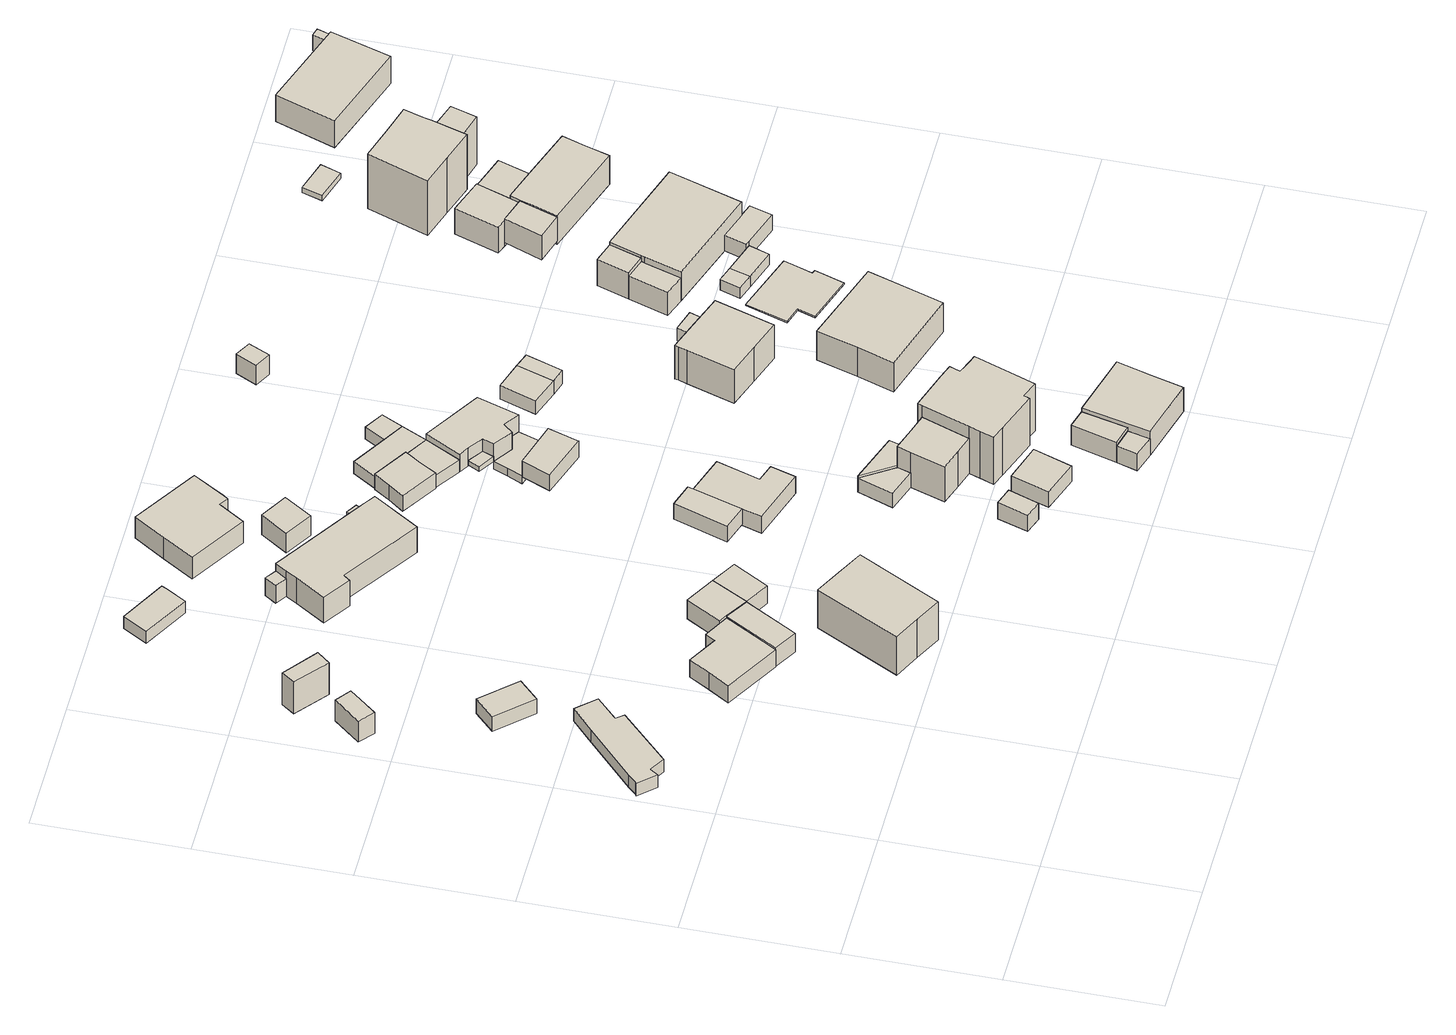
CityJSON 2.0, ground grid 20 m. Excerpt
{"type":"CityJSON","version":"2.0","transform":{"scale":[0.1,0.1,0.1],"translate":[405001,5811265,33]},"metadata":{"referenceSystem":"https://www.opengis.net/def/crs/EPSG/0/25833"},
"CityObjects":{
"building1":{"type":"Building","attributes":{"Gemeindeschluessel":"11000009","BezugspunktDach":"2200","function":"31001_2000","measuredHeight":2.17,"storeysAboveGround":1},"address":[{"country":"Germany","locality":"Berlin","thoroughfareNumber":"1 (1)","thoroughfareName":"Kleingartenstraße"}],"geometry":[{"type":"Solid","lod":"1","boundaries":[[[[0,1,2,3,4,5,6,7,8,9,10]],[[11,12,13,14,15,16,17,18,19,20,21]],[[11,21,10,9]],[[12,11,9,8]],[[13,12,8,7]],[[14,13,7,6]],[[15,14,6,5]],[[16,15,5,4]],[[17,16,4,3]],[[18,17,3,2]],[[19,18,2,1]],[[20,19,1,0]],[[21,20,0,10]]]]}]},
"building2":{"type":"Building","attributes":{"Gemeindeschluessel":"11000009","BezugspunktDach":"2200","function":"51009_1610","measuredHeight":3.55,"storeysAboveGround":0},"address":[{"country":"Germany","locality":"Berlin"}],"geometry":[{"type":"Solid","lod":"1","boundaries":[[[[22,23,24,25]],[[26,27,28,29]],[[26,29,25,24]],[[27,26,24,23]],[[28,27,23,22]],[[29,28,22,25]]]]}]},
"building3":{"type":"Building","attributes":{"Gemeindeschluessel":"11000009","BezugspunktDach":"2200","function":"31001_2000","measuredHeight":2.35,"storeysAboveGround":1},"address":[{"country":"Germany","locality":"Berlin","thoroughfareNumber":"21 (1)","thoroughfareName":"Cedernstraße"}],"geometry":[{"type":"Solid","lod":"1","boundaries":[[[[30,31,32,33]],[[34,35,36,37]],[[34,37,33,32]],[[35,34,32,31]],[[36,35,31,30]],[[37,36,30,33]]]]}]},
"building4":{"type":"Building","attributes":{"Gemeindeschluessel":"11000009","BezugspunktDach":"2200","function":"51009_1610","measuredHeight":5.21,"storeysAboveGround":0},"address":[{"country":"Germany","locality":"Berlin"}],"geometry":[{"type":"Solid","lod":"1","boundaries":[[[[38,39,40,41]],[[42,43,44,45]],[[42,45,41,40]],[[43,42,40,39]],[[44,43,39,38]],[[45,44,38,41]]]]}]},
"building5":{"type":"Building","attributes":{"Gemeindeschluessel":"11000009","BezugspunktDach":"2200","function":"31001_1010","measuredHeight":4.08,"storeysAboveGround":1},"address":[{"country":"Germany","locality":"Berlin","thoroughfareNumber":"2","thoroughfareName":"Kleingartenstraße"}],"geometry":[{"type":"Solid","lod":"1","boundaries":[[[[46,47,48,49,50,51,52,53,54]],[[55,56,57,58,59,60,61,62,63]],[[55,63,54,53]],[[56,55,53,52]],[[57,56,52,51]],[[58,57,51,50]],[[59,58,50,49]],[[60,59,49,48]],[[61,60,48,47]],[[62,61,47,46]],[[63,62,46,54]]]]}]},
"building6":{"type":"Building","attributes":{"Gemeindeschluessel":"11000009","BezugspunktDach":"2200","function":"31001_2000","measuredHeight":3.43,"storeysAboveGround":1},"address":[{"country":"Germany","locality":"Berlin","thoroughfareNumber":"2 (1)","thoroughfareName":"Kleingartenstraße"}],"geometry":[{"type":"Solid","lod":"1","boundaries":[[[[64,65,66,67]],[[68,69,70,71]],[[68,71,67,66]],[[69,68,66,65]],[[70,69,65,64]],[[71,70,64,67]]]]}]},
"building7":{"type":"Building","attributes":{"Gemeindeschluessel":"11000009","BezugspunktDach":"2200","function":"31001_1010","measuredHeight":7.97,"storeysAboveGround":1},"address":[{"country":"Germany","locality":"Berlin","thoroughfareNumber":"3","thoroughfareName":"Kleingartenstraße"}],"geometry":[{"type":"Solid","lod":"1","boundaries":[[[[72,73,74,75,76,77]],[[78,79,80,81,82,83]],[[78,83,77,76]],[[79,78,76,75]],[[80,79,75,74]],[[81,80,74,73]],[[82,81,73,72]],[[83,82,72,77]]]]}]},
"building8":{"type":"Building","attributes":{"Gemeindeschluessel":"11000009","BezugspunktDach":"2200","function":"31001_2000","measuredHeight":3.15,"storeysAboveGround":1},"address":[{"country":"Germany","locality":"Berlin","thoroughfareNumber":"2 (2)","thoroughfareName":"Kleingartenstraße"}],"geometry":[{"type":"Solid","lod":"1","boundaries":[[[[84,85,86,87,88]],[[89,90,69,68,91]],[[89,91,88,87]],[[90,89,87,86]],[[69,90,86,85]],[[68,69,85,84]],[[91,68,84,88]]]]}]},
"building9":{"type":"Building","attributes":{"Gemeindeschluessel":"11000009","BezugspunktDach":"2200","function":"31001_2000","measuredHeight":2.97,"storeysAboveGround":1},"address":[{"country":"Germany","locality":"Berlin","thoroughfareNumber":"3 (1)","thoroughfareName":"Kleingartenstraße"}],"geometry":[{"type":"Solid","lod":"1","boundaries":[[[[92,93,86,85]],[[94,95,96,97]],[[94,97,85,86]],[[95,94,86,93]],[[96,95,93,92]],[[97,96,92,85]]]]}]},
"building10":{"type":"Building","attributes":{"Gemeindeschluessel":"11000009","BezugspunktDach":"2200","function":"31001_2000","measuredHeight":2.05,"storeysAboveGround":1},"address":[{"country":"Germany","locality":"Berlin","thoroughfareNumber":"19 (1)","thoroughfareName":"Cedernstraße"}],"geometry":[{"type":"Solid","lod":"1","boundaries":[[[[98,99,100,101,102]],[[103,104,105,106,107]],[[103,107,102,101]],[[104,103,101,100]],[[105,104,100,99]],[[106,105,99,98]],[[107,106,98,102]]]]}]},
"building11":{"type":"Building","attributes":{"Gemeindeschluessel":"11000009","BezugspunktDach":"2200","function":"51009_1610","measuredHeight":3,"storeysAboveGround":0},"address":[{"country":"Germany","locality":"Berlin"}],"geometry":[{"type":"Solid","lod":"1","boundaries":[[[[108,109,110,111]],[[112,113,114,115]],[[112,115,111,110]],[[113,112,110,109]],[[114,113,109,108]],[[115,114,108,111]]]]}]},
"building12":{"type":"Building","attributes":{"Gemeindeschluessel":"11000009","BezugspunktDach":"2200","function":"31001_1010","measuredHeight":5.78,"storeysAboveGround":1},"address":[{"country":"Germany","locality":"Berlin","thoroughfareNumber":"20","thoroughfareName":"Cedernstraße"}],"geometry":[{"type":"Solid","lod":"1","boundaries":[[[[116,117,118,119,120,121,122,123,124,125,126]],[[127,114,113,128,129,130,131,132,133,134,135]],[[127,135,126,125]],[[114,127,125,124]],[[113,114,124,123]],[[128,113,123,122]],[[129,128,122,121]],[[130,129,121,120]],[[131,130,120,119]],[[132,131,119,118]],[[133,132,118,117]],[[134,133,117,116]],[[135,134,116,126]]]]}]},
"building13":{"type":"Building","attributes":{"Gemeindeschluessel":"11000009","BezugspunktDach":"2200","function":"31001_2000","measuredHeight":2.96,"storeysAboveGround":1},"address":[{"country":"Germany","locality":"Berlin","thoroughfareNumber":"5 (2)","thoroughfareName":"Dahlienstraße"}],"geometry":[{"type":"Solid","lod":"1","boundaries":[[[[136,137,138,139,140]],[[141,142,143,144,145]],[[141,145,140,139]],[[142,141,139,138]],[[143,142,138,137]],[[144,143,137,136]],[[145,144,136,140]]]]}]},
"building14":{"type":"Building","attributes":{"Gemeindeschluessel":"11000009","BezugspunktDach":"2200","function":"31001_2000","measuredHeight":2.63,"storeysAboveGround":1},"address":[{"country":"Germany","locality":"Berlin","thoroughfareNumber":"3 (2)","thoroughfareName":"Kleingartenstraße"}],"geometry":[{"type":"Solid","lod":"1","boundaries":[[[[146,147,148,149,150]],[[151,152,153,154,155]],[[151,155,150,149]],[[152,151,149,148]],[[153,152,148,147]],[[154,153,147,146]],[[155,154,146,150]]]]}]},
"building15":{"type":"Building","attributes":{"Gemeindeschluessel":"11000009","BezugspunktDach":"2200","function":"31001_2000","measuredHeight":4.11,"storeysAboveGround":1},"address":[{"country":"Germany","locality":"Berlin","thoroughfareNumber":"19 (2)","thoroughfareName":"Cedernstraße"}],"geometry":[{"type":"Solid","lod":"1","boundaries":[[[[156,157,158,159]],[[160,161,162,163]],[[160,163,159,158]],[[161,160,158,157]],[[162,161,157,156]],[[163,162,156,159]]]]}]},
"building16":{"type":"Building","attributes":{"Gemeindeschluessel":"11000009","BezugspunktDach":"2200","function":"31001_1010","measuredHeight":4.41,"storeysAboveGround":1},"address":[{"country":"Germany","locality":"Berlin","thoroughfareNumber":"19","thoroughfareName":"Cedernstraße"}],"geometry":[{"type":"Solid","lod":"1","boundaries":[[[[164,165,166,167,168,169,170,171]],[[172,173,174,175,176,177,178,179]],[[172,179,171,170]],[[173,172,170,169]],[[174,173,169,168]],[[175,174,168,167]],[[176,175,167,166]],[[177,176,166,165]],[[178,177,165,164]],[[179,178,164,171]]]]}]},
"building17":{"type":"Building","attributes":{"Gemeindeschluessel":"11000009","BezugspunktDach":"2200","function":"51009_1610","measuredHeight":3,"storeysAboveGround":0},"address":[{"country":"Germany","locality":"Berlin"}],"geometry":[{"type":"Solid","lod":"1","boundaries":[[[[180,181,182,183]],[[184,185,186,187]],[[184,187,183,182]],[[185,184,182,181]],[[186,185,181,180]],[[187,186,180,183]]]]}]},
"building18":{"type":"Building","attributes":{"Gemeindeschluessel":"11000009","BezugspunktDach":"2200","function":"31001_2000","measuredHeight":2.84,"storeysAboveGround":1},"address":[{"country":"Germany","locality":"Berlin","thoroughfareNumber":"7 (1)","thoroughfareName":"Dahlienstraße"}],"geometry":[{"type":"Solid","lod":"1","boundaries":[[[[188,189,190,191,147,146,192]],[[193,194,195,196,197,198,199]],[[193,199,192,146]],[[194,193,146,147]],[[195,194,147,191]],[[196,195,191,190]],[[197,196,190,189]],[[198,197,189,188]],[[199,198,188,192]]]]}]},
"building19":{"type":"Building","attributes":{"Gemeindeschluessel":"11000009","BezugspunktDach":"2200","function":"31001_2000","measuredHeight":2.65,"storeysAboveGround":1},"address":[{"country":"Germany","locality":"Berlin","thoroughfareNumber":"5 (1)","thoroughfareName":"Dahlienstraße"}],"geometry":[{"type":"Solid","lod":"1","boundaries":[[[[200,201,202,203]],[[204,205,206,207]],[[204,207,203,202]],[[205,204,202,201]],[[206,205,201,200]],[[207,206,200,203]]]]}]},
"building20":{"type":"Building","attributes":{"Gemeindeschluessel":"11000009","function":"31001_2463"},"address":[{"country":"Germany","locality":"Berlin","thoroughfareNumber":"6 (1)","thoroughfareName":"Dahlienstraße"}],"children":["building20-1","building20-2"]},
"building20-1":{"type":"BuildingPart","attributes":{"BezugspunktDach":"2200","measuredHeight":2.74,"storeysAboveGround":1},"parents":["building20"],"geometry":[{"type":"Solid","lod":"1","boundaries":[[[[208,209,210,211]],[[212,213,214,215]],[[212,215,211,210]],[[213,212,210,209]],[[214,213,209,208]],[[215,216,217,214,208,211]],[[214,217,216,215]]]]}]},
"building20-2":{"type":"BuildingPart","attributes":{"BezugspunktDach":"2200","measuredHeight":2.4,"storeysAboveGround":1},"parents":["building20"],"geometry":[{"type":"MultiSurface","lod":"1","boundaries":[[[218,217,216,219]],[[215,214,220,221]],[[215,221,219,216]],[[220,214,217,218]],[[221,220,218,219]],[[214,215,216,217,222]]]}]},
"building21":{"type":"Building","attributes":{"Gemeindeschluessel":"11000009","BezugspunktDach":"2200","function":"51009_1610","measuredHeight":2.75,"storeysAboveGround":0},"address":[{"country":"Germany","locality":"Berlin"}],"geometry":[{"type":"Solid","lod":"1","boundaries":[[[[223,224,225,226]],[[227,228,229,230]],[[227,230,226,225]],[[228,227,225,224]],[[229,228,224,223]],[[230,229,223,226]]]]}]},
"building22":{"type":"Building","attributes":{"Gemeindeschluessel":"11000009","BezugspunktDach":"2200","function":"51009_1610","measuredHeight":2.98,"storeysAboveGround":0},"address":[{"country":"Germany","locality":"Berlin"}],"geometry":[{"type":"Solid","lod":"1","boundaries":[[[[231,232,233,234,235,236]],[[237,238,239,240,241,242]],[[237,242,236,235]],[[238,237,235,234]],[[239,238,234,233]],[[240,239,233,232]],[[241,240,232,231]],[[242,241,231,236]]]]}]},
"building23":{"type":"Building","attributes":{"Gemeindeschluessel":"11000009","function":"31001_1010"},"address":[{"country":"Germany","locality":"Berlin","thoroughfareNumber":"6","thoroughfareName":"Dahlienstraße"}],"children":["building23-1","building23-2","building23-3"]},
"building23-1":{"type":"BuildingPart","attributes":{"BezugspunktDach":"2200","measuredHeight":10.25,"storeysAboveGround":2},"parents":["building23"],"geometry":[{"type":"MultiSurface","lod":"1","boundaries":[[[243,244,245,246,247,248,249,250,251,252,253,254,255,256,257,258]],[[259,260,261,262,263,264,265,266,267,268,269,270,271,272,273,274]],[[259,274,258,257]],[[260,259,257,256]],[[261,275,276,256,255]],[[262,261,255,254]],[[263,262,254,253]],[[264,263,253,252]],[[265,264,252,251]],[[277,278,251,250]],[[265,279,265,266]],[[280,281,277,250,249]],[[268,267,249,248]],[[269,268,248,247]],[[270,269,247,246]],[[271,270,246,245]],[[272,271,245,244]],[[273,272,244,243]],[[274,273,243,258]],[[260,276,275,261]],[[266,265,279,278,277]],[[267,266,277,281,280]]]}]},
"building23-2":{"type":"BuildingPart","attributes":{"BezugspunktDach":"2200","measuredHeight":5.93,"storeysAboveGround":2},"parents":["building23"],"geometry":[{"type":"Solid","lod":"1","boundaries":[[[[282,276,275,283,284,285,286]],[[220,214,213,261,260,287,288]],[[220,288,286,285]],[[214,220,285,284]],[[213,214,284,283]],[[261,213,283,275]],[[287,260,276,282]],[[288,287,282,286]],[[261,275,276,260]]]]}]},
"building23-3":{"type":"BuildingPart","attributes":{"BezugspunktDach":"2200","measuredHeight":4.51,"storeysAboveGround":2},"parents":["building23"],"geometry":[{"type":"MultiSurface","lod":"1","boundaries":[[[281,289,278,277]],[[265,290,267,266]],[[290,265,278,289]],[[267,290,289,281]],[[265,266,277,278]],[[291,266,267,292,281,277]]]}]},
"building24":{"type":"Building","attributes":{"Gemeindeschluessel":"11000009","BezugspunktDach":"2200","function":"31001_2000","measuredHeight":2.71,"storeysAboveGround":1},"address":[{"country":"Germany","locality":"Berlin","thoroughfareNumber":"3 (3)","thoroughfareName":"Kleingartenstraße"}],"geometry":[{"type":"Solid","lod":"1","boundaries":[[[[293,294,295,296,297]],[[298,299,300,301,302]],[[298,302,297,296]],[[299,298,296,295]],[[300,299,295,294]],[[301,300,294,293]],[[302,301,293,297]]]]}]},
"building25":{"type":"Building","attributes":{"Gemeindeschluessel":"11000009","BezugspunktDach":"2200","function":"31001_2000","measuredHeight":2.04,"storeysAboveGround":1},"address":[{"country":"Germany","locality":"Berlin","thoroughfareNumber":"20 (1)","thoroughfareName":"Cedernstraße"}],"geometry":[{"type":"Solid","lod":"1","boundaries":[[[[303,304,305,306]],[[307,308,309,310]],[[307,310,306,305]],[[308,307,305,304]],[[309,308,304,303]],[[310,309,303,306]]]]}]},
"building26":{"type":"Building","attributes":{"Gemeindeschluessel":"11000009","BezugspunktDach":"2200","function":"51009_1610","measuredHeight":0.824,"storeysAboveGround":0},"address":[{"country":"Germany","locality":"Berlin"}],"geometry":[{"type":"Solid","lod":"1","boundaries":[[[[311,312,313,314]],[[315,316,317,318]],[[315,318,314,313]],[[316,315,313,312]],[[317,316,312,311]],[[318,317,311,314]]]]}]},
"building27":{"type":"Building","attributes":{"Gemeindeschluessel":"11000009","BezugspunktDach":"2200","function":"31001_2000","measuredHeight":2.06,"storeysAboveGround":1},"address":[{"country":"Germany","locality":"Berlin","thoroughfareNumber":"19 (3)","thoroughfareName":"Cedernstraße"}],"geometry":[{"type":"Solid","lod":"1","boundaries":[[[[305,304,319,320,321,322]],[[323,324,325,308,307,326]],[[323,326,322,321]],[[324,323,321,320]],[[325,324,320,319]],[[308,325,319,304]],[[307,308,304,305]],[[326,307,305,322]]]]}]},
"building28":{"type":"Building","attributes":{"Gemeindeschluessel":"11000009","BezugspunktDach":"2200","function":"51009_1610","measuredHeight":2.52,"storeysAboveGround":0},"address":[{"country":"Germany","locality":"Berlin"}],"geometry":[{"type":"Solid","lod":"1","boundaries":[[[[327,328,329,330,331,317,332,333]],[[334,335,336,337,338,339,340,341]],[[334,341,333,332]],[[335,334,332,317]],[[336,335,317,331]],[[337,336,331,330]],[[338,337,330,329]],[[339,338,329,328]],[[340,339,328,327]],[[341,340,327,333]]]]}]},
"building29":{"type":"Building","attributes":{"Gemeindeschluessel":"11000009","function":"31001_1010"},"address":[{"country":"Germany","locality":"Berlin","thoroughfareNumber":"5","thoroughfareName":"Dahlienstraße"}],"children":["building29-1","building29-2"]},
"building29-1":{"type":"BuildingPart","attributes":{"BezugspunktDach":"2200","measuredHeight":4.75,"storeysAboveGround":1},"parents":["building29"],"geometry":[{"type":"MultiSurface","lod":"1","boundaries":[[[342,343,344,345,346]],[[347,348,349,350,229]],[[351,352,228,347,229,346,345]],[[348,347,345,344]],[[349,348,344,343]],[[350,349,343,342]],[[229,350,342,346]],[[347,228,352,351]]]}]},
"building29-2":{"type":"BuildingPart","attributes":{"BezugspunktDach":"2200","measuredHeight":3.42,"storeysAboveGround":1},"parents":["building29"],"geometry":[{"type":"MultiSurface","lod":"1","boundaries":[[[352,351,353,354]],[[355,347,228,227]],[[355,227,354,353]],[[347,355,353,351]],[[227,228,352,354]],[[228,347,356,351,352]]]}]},
"building30":{"type":"Building","attributes":{"Gemeindeschluessel":"11000009","BezugspunktDach":"2200","function":"31001_2000","measuredHeight":2.95,"storeysAboveGround":1},"address":[{"country":"Germany","locality":"Berlin","thoroughfareNumber":"3 (4)","thoroughfareName":"Kleingartenstraße"}],"geometry":[{"type":"Solid","lod":"1","boundaries":[[[[357,358,359,360,361,362,363,364,365]],[[308,366,367,368,369,370,371,372,309]],[[308,309,365,364]],[[366,308,364,363]],[[367,366,363,362]],[[368,367,362,361]],[[369,368,361,360]],[[370,369,360,359]],[[371,370,359,358]],[[372,371,358,357]],[[309,372,357,365]]]]}]},
"building31":{"type":"Building","attributes":{"Gemeindeschluessel":"11000009","BezugspunktDach":"2200","function":"51009_1610","measuredHeight":2.04,"storeysAboveGround":0},"address":[{"country":"Germany","locality":"Berlin"}],"geometry":[{"type":"Solid","lod":"1","boundaries":[[[[319,373,374,320]],[[375,376,325,324]],[[375,324,320,374]],[[376,375,374,373]],[[325,376,373,319]],[[324,325,319,320]]]]}]},
"building32":{"type":"Building","attributes":{"Gemeindeschluessel":"11000009","BezugspunktDach":"2200","function":"31001_2723","measuredHeight":2.28,"storeysAboveGround":1},"address":[{"country":"Germany","locality":"Berlin","thoroughfareNumber":"9 (2)","thoroughfareName":"Dahlienstraße"}],"geometry":[{"type":"Solid","lod":"1","boundaries":[[[[377,378,379,380]],[[381,382,383,384]],[[381,384,380,379]],[[382,381,379,378]],[[383,382,378,377]],[[384,383,377,380]]]]}]},
"building33":{"type":"Building","attributes":{"Gemeindeschluessel":"11000009","BezugspunktDach":"2200","function":"51009_1610","measuredHeight":2.26,"storeysAboveGround":0},"address":[{"country":"Germany","locality":"Berlin"}],"geometry":[{"type":"Solid","lod":"1","boundaries":[[[[385,386,378,377]],[[382,387,388,383]],[[382,383,377,378]],[[387,382,378,386]],[[388,387,386,385]],[[383,388,385,377]]]]}]},
"building34":{"type":"Building","attributes":{"Gemeindeschluessel":"11000009","BezugspunktDach":"2200","function":"31001_1010","measuredHeight":8.08,"storeysAboveGround":1},"address":[{"country":"Germany","locality":"Berlin","thoroughfareNumber":"8","thoroughfareName":"Dahlienstraße"}],"geometry":[{"type":"Solid","lod":"1","boundaries":[[[[389,390,391,392,393,394,395,396]],[[397,398,399,400,401,402,403,404]],[[397,404,396,395]],[[398,397,395,394]],[[399,398,394,393]],[[400,399,393,392]],[[401,400,392,391]],[[402,401,391,390]],[[403,402,390,389]],[[404,403,389,396]]]]}]},
"building35":{"type":"Building","attributes":{"Gemeindeschluessel":"11000009","BezugspunktDach":"2200","function":"31001_2000","measuredHeight":3.24,"storeysAboveGround":1},"address":[{"country":"Germany","locality":"Berlin","thoroughfareNumber":"18 (2)","thoroughfareName":"Cedernstraße"}],"geometry":[{"type":"Solid","lod":"1","boundaries":[[[[405,406,407,408]],[[409,410,411,412]],[[409,412,408,407]],[[410,409,407,406]],[[411,410,406,405]],[[412,411,405,408]]]]}]},
"building36":{"type":"Building","attributes":{"Gemeindeschluessel":"11000009","BezugspunktDach":"2200","function":"31001_1010","measuredHeight":6.59,"storeysAboveGround":1},"address":[{"country":"Germany","locality":"Berlin","thoroughfareNumber":"7","thoroughfareName":"Dahlienstraße"}],"geometry":[{"type":"Solid","lod":"1","boundaries":[[[[413,414,415,416,417]],[[418,419,420,421,422]],[[418,422,417,416]],[[419,418,416,415]],[[420,419,415,414]],[[421,420,414,413]],[[422,421,413,417]]]]}]},
"building37":{"type":"Building","attributes":{"Gemeindeschluessel":"11000009","BezugspunktDach":"2200","function":"31001_2143","measuredHeight":2.14,"storeysAboveGround":1},"address":[{"country":"Germany","locality":"Berlin","thoroughfareNumber":"8 (1)","thoroughfareName":"Dahlienstraße"}],"geometry":[{"type":"Solid","lod":"1","boundaries":[[[[423,424,425,426]],[[427,428,429,430]],[[427,430,426,425]],[[428,427,425,424]],[[429,428,424,423]],[[430,429,423,426]]]]}]},
"building38":{"type":"Building","attributes":{"Gemeindeschluessel":"11000009","BezugspunktDach":"2200","function":"31001_1010","measuredHeight":0.175,"storeysAboveGround":1},"address":[{"country":"Germany","locality":"Berlin","thoroughfareNumber":"8A","thoroughfareName":"Dahlienstraße"}],"geometry":[{"type":"Solid","lod":"1","boundaries":[[[[431,432,433,434,435,436,437,438]],[[439,440,441,442,443,444,445,446]],[[439,446,438,437]],[[440,439,437,436]],[[441,440,436,435]],[[442,441,435,434]],[[443,442,434,433]],[[444,443,433,432]],[[445,444,432,431]],[[446,445,431,438]]]]}]},
"building39":{"type":"Building","attributes":{"Gemeindeschluessel":"11000009","BezugspunktDach":"2200","function":"31001_2143","measuredHeight":1.8,"storeysAboveGround":1},"address":[{"country":"Germany","locality":"Berlin","thoroughfareNumber":"8A (1)","thoroughfareName":"Dahlienstraße"}],"geometry":[{"type":"Solid","lod":"1","boundaries":[[[[447,448,449,450]],[[451,452,453,454]],[[451,454,450,449]],[[452,451,449,448]],[[453,452,448,447]],[[454,453,447,450]]]]}]},
"building40":{"type":"Building","attributes":{"Gemeindeschluessel":"11000009","BezugspunktDach":"2200","function":"51009_1610","measuredHeight":4.99,"storeysAboveGround":0},"address":[{"country":"Germany","locality":"Berlin"}],"geometry":[{"type":"Solid","lod":"1","boundaries":[[[[455,456,457,458]],[[459,460,461,462]],[[459,462,458,457]],[[460,459,457,456]],[[461,460,456,455]],[[462,461,455,458]]]]}]},
"building41":{"type":"Building","attributes":{"Gemeindeschluessel":"11000009","BezugspunktDach":"2200","function":"51009_1611","measuredHeight":1.84,"storeysAboveGround":0},"address":[{"country":"Germany","locality":"Berlin"}],"geometry":[{"type":"Solid","lod":"1","boundaries":[[[[463,464,465,448,447]],[[452,466,467,468,453]],[[452,453,447,448]],[[466,452,448,465]],[[467,466,465,464]],[[468,467,464,463]],[[453,468,463,447]]]]}]},
"building42":{"type":"Building","attributes":{"Gemeindeschluessel":"11000009","function":"31001_1010"},"address":[{"country":"Germany","locality":"Berlin","thoroughfareNumber":"9","thoroughfareName":"Dahlienstraße"}],"children":["building42-1","building42-2"]},
"building42-1":{"type":"BuildingPart","attributes":{"BezugspunktDach":"2200","measuredHeight":5.95,"storeysAboveGround":1},"parents":["building42"],"geometry":[{"type":"MultiSurface","lod":"1","boundaries":[[[469,470,471,472,473,474]],[[475,461,460,476,477,478]],[[479,480,478,474,473]],[[481,479,475,473,472]],[[460,461,472,471]],[[476,460,471,470]],[[477,476,470,469]],[[478,477,469,474]],[[475,478,480,479]],[[461,482,475,479,481]]]}]},
"building42-2":{"type":"BuildingPart","attributes":{"BezugspunktDach":"2200","measuredHeight":3.93,"storeysAboveGround":1},"parents":["building42"],"geometry":[{"type":"MultiSurface","lod":"1","boundaries":[[[480,481,483,484]],[[462,461,478,485]],[[462,485,484,483]],[[461,462,483,481]],[[485,478,480,484]],[[478,486,475,479,480]],[[461,481,479,475]]]}]},
"building43":{"type":"Building","attributes":{"Gemeindeschluessel":"11000009","BezugspunktDach":"2200","function":"31001_2463","measuredHeight":3.06,"storeysAboveGround":1},"address":[{"country":"Germany","locality":"Berlin","thoroughfareNumber":"9 (1)","thoroughfareName":"Dahlienstraße"}],"geometry":[{"type":"Solid","lod":"1","boundaries":[[[[487,488,489,490,491,492]],[[493,494,495,496,497,498]],[[493,498,492,491]],[[494,493,491,490]],[[495,494,490,489]],[[496,495,489,488]],[[497,496,488,487]],[[498,497,487,492]]]]}]},
"building44":{"type":"Building","attributes":{"Gemeindeschluessel":"11000009","BezugspunktDach":"2200","function":"51009_1610","measuredHeight":4.84,"storeysAboveGround":0},"address":[{"country":"Germany","locality":"Berlin"}],"geometry":[{"type":"Solid","lod":"1","boundaries":[[[[499,500,501,502]],[[503,504,505,506]],[[503,506,502,501]],[[504,503,501,500]],[[505,504,500,499]],[[506,505,499,502]]]]}]},
"building45":{"type":"Building","attributes":{"Gemeindeschluessel":"11000009","function":"31001_1010"},"address":[{"country":"Germany","locality":"Berlin","thoroughfareNumber":"10","thoroughfareName":"Dahlienstraße"}],"children":["building45-1","building45-2","building45-3"]},
"building45-1":{"type":"BuildingPart","attributes":{"BezugspunktDach":"2200","measuredHeight":5.64,"storeysAboveGround":1},"parents":["building45"],"geometry":[{"type":"MultiSurface","lod":"1","boundaries":[[[507,508,509,510,511,512,513,514]],[[515,516,517,518,519,520,521,522]],[[515,522,514,513]],[[516,515,513,512]],[[523,524,516,512,511]],[[525,526,517,511,510]],[[519,518,510,509]],[[520,519,509,508]],[[521,520,508,507]],[[522,521,507,514]],[[517,516,524,523]],[[518,517,526,525]]]}]},
"building45-2":{"type":"BuildingPart","attributes":{"BezugspunktDach":"2200","measuredHeight":5.54,"storeysAboveGround":1},"parents":["building45"],"geometry":[{"type":"MultiSurface","lod":"1","boundaries":[[[527,524,528,529,530]],[[531,532,516,533,534]],[[531,534,530,529]],[[532,531,529,528]],[[528,523,526,535]],[[533,516,524,527]],[[534,533,527,530]],[[517,523,524,516]],[[532,535,526,517]]]}]},
"building45-3":{"type":"BuildingPart","attributes":{"BezugspunktDach":"2200","measuredHeight":3.98,"storeysAboveGround":1},"parents":["building45"],"geometry":[{"type":"Solid","lod":"1","boundaries":[[[[525,536,535,526]],[[532,537,518,517]],[[537,532,535,536]],[[518,537,536,525]],[[532,517,526,535]],[[517,518,525,526]]]]}]},
"building46":{"type":"Building","attributes":{"Gemeindeschluessel":"11000009","function":"31001_1010"},"address":[{"country":"Germany","locality":"Berlin","thoroughfareNumber":"11","thoroughfareName":"Dahlienstraße"}],"children":["building46-1","building46-2"]},
"building46-1":{"type":"BuildingPart","attributes":{"BezugspunktDach":"2200","measuredHeight":10.4,"storeysAboveGround":2},"parents":["building46"],"geometry":[{"type":"Solid","lod":"1","boundaries":[[[[538,539,540,541,542,543,544,545,546,547]],[[548,549,550,551,552,553,554,555,556,557]],[[548,557,547,546]],[[549,548,546,545]],[[550,549,545,544]],[[551,550,544,543]],[[552,551,543,542]],[[553,552,542,541]],[[554,558,559,553,541,540]],[[555,554,540,539]],[[556,555,539,538]],[[557,556,538,547]],[[553,559,558,554]]]]}]},
"building46-2":{"type":"BuildingPart","attributes":{"BezugspunktDach":"2200","measuredHeight":7.97,"storeysAboveGround":2},"parents":["building46"],"geometry":[{"type":"Solid","lod":"1","boundaries":[[[[560,561,559,558]],[[553,562,563,554]],[[562,553,559,561]],[[563,562,561,560]],[[554,563,560,558]],[[553,554,558,559]]]]}]},
"building47":{"type":"Building","attributes":{"Gemeindeschluessel":"11000009","BezugspunktDach":"2200","function":"31001_2000","measuredHeight":0.836,"storeysAboveGround":1},"address":[{"country":"Germany","locality":"Berlin","thoroughfareNumber":"12 (3)","thoroughfareName":"Dahlienstraße"}],"geometry":[{"type":"Solid","lod":"1","boundaries":[[[[564,565,566,567]],[[568,569,570,571]],[[568,571,567,566]],[[569,568,566,565]],[[570,569,565,564]],[[571,570,564,567]]]]}]},
"building48":{"type":"Building","attributes":{"Gemeindeschluessel":"11000009","BezugspunktDach":"2200","function":"31001_1010","measuredHeight":5.21,"storeysAboveGround":1},"address":[{"country":"Germany","locality":"Berlin","thoroughfareNumber":"12","thoroughfareName":"Dahlienstraße"}],"geometry":[{"type":"Solid","lod":"1","boundaries":[[[[572,573,574,575]],[[576,577,578,579]],[[576,579,575,574]],[[577,576,574,573]],[[578,577,573,572]],[[579,578,572,575]]]]}]},
"building49":{"type":"Building","attributes":{"Gemeindeschluessel":"11000009","BezugspunktDach":"2200","function":"51009_1610","measuredHeight":2.6,"storeysAboveGround":0},"address":[{"country":"Germany","locality":"Berlin"}],"geometry":[{"type":"Solid","lod":"1","boundaries":[[[[580,581,582,583]],[[584,585,586,587]],[[584,587,583,582]],[[585,584,582,581]],[[586,585,581,580]],[[587,586,580,583]]]]}]}
},
"vertices":[
[21,476,39],[28,487,39],[48,475,39],[112,538,39],[104,548,39],[132,575,39],[109,600,39],[78,571,39],[13,510,39],[4,500,39],[1,498,39],[4,500,18],[13,510,18],[78,571,18],[109,600,18],[132,575,18],[104,548,18],[112,538,18],[48,475,18],[28,487,18],[21,476,18],[1,498,18],
[29,827,59],[59,863,59],[39,878,59],[10,843,59],[39,878,24],[59,863,24],[29,827,24],[10,843,24],
[111,646,43],[137,672,43],[95,717,43],[69,691,43],[95,717,19],[137,672,19],[111,646,19],[69,691,19],
[85,896,74],[99,913,74],[55,947,74],[43,930,74],[55,947,21],[99,913,21],[85,896,21],[43,930,21],
[253,384,48],[269,412,48],[293,454,48],[282,460,48],[260,472,48],[252,459,48],[213,481,48],[197,453,48],[180,426,48],[197,453,19],[213,481,19],[252,459,19],[260,472,19],[282,460,19],[293,454,19],[269,412,19],[253,384,19],[180,426,19],
[283,367,51],[322,436,51],[293,454,51],[253,384,51],[293,454,20],[322,436,20],[283,367,20],[253,384,20],
[306,222,84],[341,204,84],[399,314,84],[364,332,84],[329,350,84],[271,239,84],[329,350,20],[364,332,20],[399,314,20],[341,204,20],[306,222,20],[271,239,20],
[293,454,52],[322,436,52],[348,484,52],[309,506,52],[282,460,52],[309,506,20],[348,484,20],[282,460,20],
[354,418,52],[381,465,52],[348,484,22],[381,465,22],[354,418,22],[322,436,22],
[183,1096,40],[199,1123,40],[202,1129,40],[141,1162,40],[122,1130,40],[141,1162,20],[202,1129,20],[199,1123,20],[183,1096,20],[122,1130,20],
[238,984,50],[248,999,50],[234,1009,50],[224,994,50],[234,1009,20],[248,999,20],[238,984,20],[224,994,20],
[239,906,63],[246,915,63],[347,848,63],[367,879,63],[387,909,63],[372,919,63],[358,928,63],[248,999,63],[238,984,63],[229,969,63],[204,930,63],[229,969,20],[358,928,20],[372,919,20],[387,909,20],[367,879,20],[347,848,20],[246,915,20],[239,906,20],[204,930,20],
[568,133,49],[582,173,49],[570,177,49],[558,181,49],[545,141,49],[558,181,22],[570,177,22],[582,173,22],[568,133,22],[545,141,22],
[481,478,47],[501,543,47],[503,550,47],[471,560,47],[447,489,47],[471,560,21],[503,550,21],[501,543,21],[481,478,21],[447,489,21],
[348,979,52],[372,1016,52],[336,1037,52],[312,1001,52],[336,1037,19],[372,1016,19],[348,979,19],[312,1001,19],
[316,1055,56],[338,1089,56],[350,1082,56],[354,1088,56],[380,1130,56],[295,1183,56],[268,1142,56],[242,1101,56],[268,1142,20],[295,1183,20],[380,1130,20],[354,1088,20],[350,1082,20],[338,1089,20],[316,1055,20],[242,1101,20],
[372,919,51],[379,930,51],[365,939,51],[358,928,51],[365,939,21],[379,930,21],[372,919,21],[358,928,21],
[549,428,47],[559,461,47],[535,469,47],[553,526,47],[473,452,47],[481,478,19],[501,543,19],[553,526,19],[535,469,19],[559,461,19],[549,428,19],[473,452,19],
[641,109,47],[659,160,47],[608,176,47],[592,126,47],[608,176,21],[659,160,21],[641,109,21],[592,126,21],
[594,313,48],[625,303,48],[634,332,48],[566,355,48],[634,332,21],[625,303,21],[594,313,21],[566,355,21],[566,355,45],[594,313,45],
[588,295,45],[549,308,45],[588,295,21],[549,308,21],[594,313,27],
[705,27,50],[712,56,50],[684,63,50],[676,36,50],[684,63,22],[712,56,22],[705,27,22],[676,36,22],
[460,851,45],[473,873,45],[487,894,45],[442,922,45],[428,901,45],[413,881,45],[428,901,19],[442,922,19],[487,894,19],[473,873,19],[460,851,19],[413,881,19],
[634,192,100],[690,172,100],[692,176,100],[693,180,100],[716,171,100],[746,253,100],[739,255,100],[717,264,100],[721,275,100],[722,278,100],[702,285,100],[652,301,100],[650,295,100],[627,232,100],[622,217,100],[615,199,100],[622,217,21],[627,232,21],[650,295,21],[652,301,21],[702,285,21],[722,278,21],[721,275,21],[717,264,21],[739,255,21],[746,253,21],[716,171,21],[693,180,21],[692,176,21],[690,172,21],[634,192,21],[615,199,21],[650,295,80],[627,232,80],[717,264,66],[721,275,66],[721,275,55],[739,255,41],[739,255,66],
[602,240,80],[625,303,80],[594,313,80],[588,295,80],[573,250,80],[602,240,21],[573,250,21],
[743,267,66],[743,267,21],[717,264,58],[739,255,44],
[549,695,48],[550,698,48],[562,736,48],[501,754,48],[485,716,48],[501,754,21],[562,736,21],[550,698,21],[549,695,21],[485,716,21],
[492,829,41],[517,876,41],[487,894,41],[460,851,41],[487,894,21],[517,876,21],[492,829,21],[460,851,21],
[518,793,30],[524,808,30],[505,821,30],[497,806,30],[505,821,22],[524,808,22],[518,793,22],[497,806,22],
[533,909,41],[506,925,41],[461,952,41],[442,922,41],[461,952,21],[506,925,21],[533,909,21],[442,922,21],
[562,736,22],[566,750,22],[574,775,22],[554,789,22],[543,776,22],[510,774,22],[501,754,22],[510,774,9],[518,793,9],[543,776,9],[554,789,9],[574,775,9],[566,750,9],[562,736,9],[501,754,9],
[788,5,62],[800,49,62],[813,93,62],[726,116,62],[705,27,62],[726,116,22],[813,93,22],[800,49,22],[788,5,22],[726,116,56],[712,56,56],
[701,123,56],[684,63,56],[701,123,22],[726,116,42],
[505,821,51],[524,808,51],[518,793,51],[543,776,51],[554,789,51],[574,775,51],[592,830,51],[517,876,51],[492,829,51],[592,830,21],[574,775,21],[554,789,21],[543,776,21],[518,793,21],[524,808,21],[505,821,21],
[547,937,41],[522,952,41],[522,952,21],[547,937,21],
[648,749,43],[664,798,43],[626,810,43],[610,762,43],[626,810,20],[664,798,20],[648,749,20],[610,762,20],
[668,743,43],[684,791,43],[684,791,20],[668,743,20],
[723,519,78],[766,504,78],[791,583,78],[748,598,78],[705,613,78],[704,608,78],[700,596,78],[680,534,78],[700,596,22],[704,608,22],[705,613,22],[748,598,22],[791,583,22],[766,504,22],[723,519,22],[680,534,22],
[603,1089,55],[616,1117,55],[596,1128,55],[582,1100,55],[596,1128,22],[616,1117,22],[603,1089,22],[582,1100,22],
[857,317,70],[889,417,70],[776,454,70],[759,400,70],[743,352,70],[759,400,21],[776,454,21],[889,417,21],[857,317,21],[743,352,21],
[792,595,43],[799,616,43],[770,625,43],[763,605,43],[770,625,22],[799,616,22],[792,595,22],[763,605,22],
[857,496,20],[849,473,20],[913,452,20],[926,491,20],[921,493,20],[934,531,20],[851,559,20],[833,504,20],[851,559,18],[934,531,18],[921,493,18],[926,491,18],[913,452,18],[849,473,18],[857,496,18],[833,504,18],
[879,560,40],[887,587,40],[866,594,40],[857,567,40],[866,594,22],[887,587,22],[879,560,22],[857,567,22],
[856,689,64],[870,731,64],[842,740,64],[828,698,64],[842,740,20],[870,731,20],[856,689,20],[828,698,20],
[921,546,40],[930,573,40],[924,575,40],[924,575,22],[930,573,22],[921,546,22],
[972,592,69],[1003,688,69],[870,731,69],[856,689,69],[854,684,69],[839,636,69],[854,684,20],[1003,688,20],[972,592,20],[839,636,20],[854,684,59],[839,636,59],[856,689,59],[855,686,20],
[828,698,59],[811,646,59],[811,646,20],[842,647,20],
[930,573,47],[981,556,47],[990,586,47],[972,592,47],[934,605,47],[924,575,47],[934,605,21],[972,592,21],[990,586,21],[981,556,21],[930,573,21],[924,575,21],
[906,804,60],[923,854,60],[889,865,60],[870,815,60],[889,865,20],[923,854,20],[906,804,20],[870,815,20],
[1021,766,62],[1031,798,62],[1041,829,62],[976,851,62],[928,867,62],[923,854,62],[917,836,62],[906,804,62],[917,836,14],[923,854,14],[928,867,14],[976,851,14],[1041,829,14],[1031,798,14],[1021,766,14],[906,804,14],[928,867,57],[923,854,57],[976,851,54],[928,867,54],
[889,865,57],[943,912,57],[896,928,57],[876,870,57],[896,928,14],[943,912,14],[889,865,14],[876,870,14],[943,912,54],
[991,896,54],[991,896,14],
[931,945,105],[975,931,105],[978,941,105],[989,977,105],[991,985,105],[992,989,105],[1000,1015,105],[958,1027,105],[916,1040,105],[887,959,105],[916,1040,13],[958,1027,13],[1000,1015,13],[992,989,13],[991,985,13],[989,977,13],[978,941,13],[975,931,13],[931,945,13],[887,959,13],[978,941,93],[989,977,93],
[1019,929,93],[1030,964,93],[1030,964,13],[1019,929,13],
[951,1081,30],[960,1108,30],[917,1121,30],[909,1094,30],[917,1121,21],[960,1108,21],[951,1081,21],[909,1094,21],
[1123,1059,67],[1148,1139,67],[1028,1179,67],[1000,1100,67],[1028,1179,22],[1148,1139,22],[1123,1059,22],[1000,1100,22],
[1159,1135,49],[1167,1160,49],[1156,1163,49],[1148,1139,49],[1156,1163,23],[1167,1160,23],[1159,1135,23],[1148,1139,23]
]}
